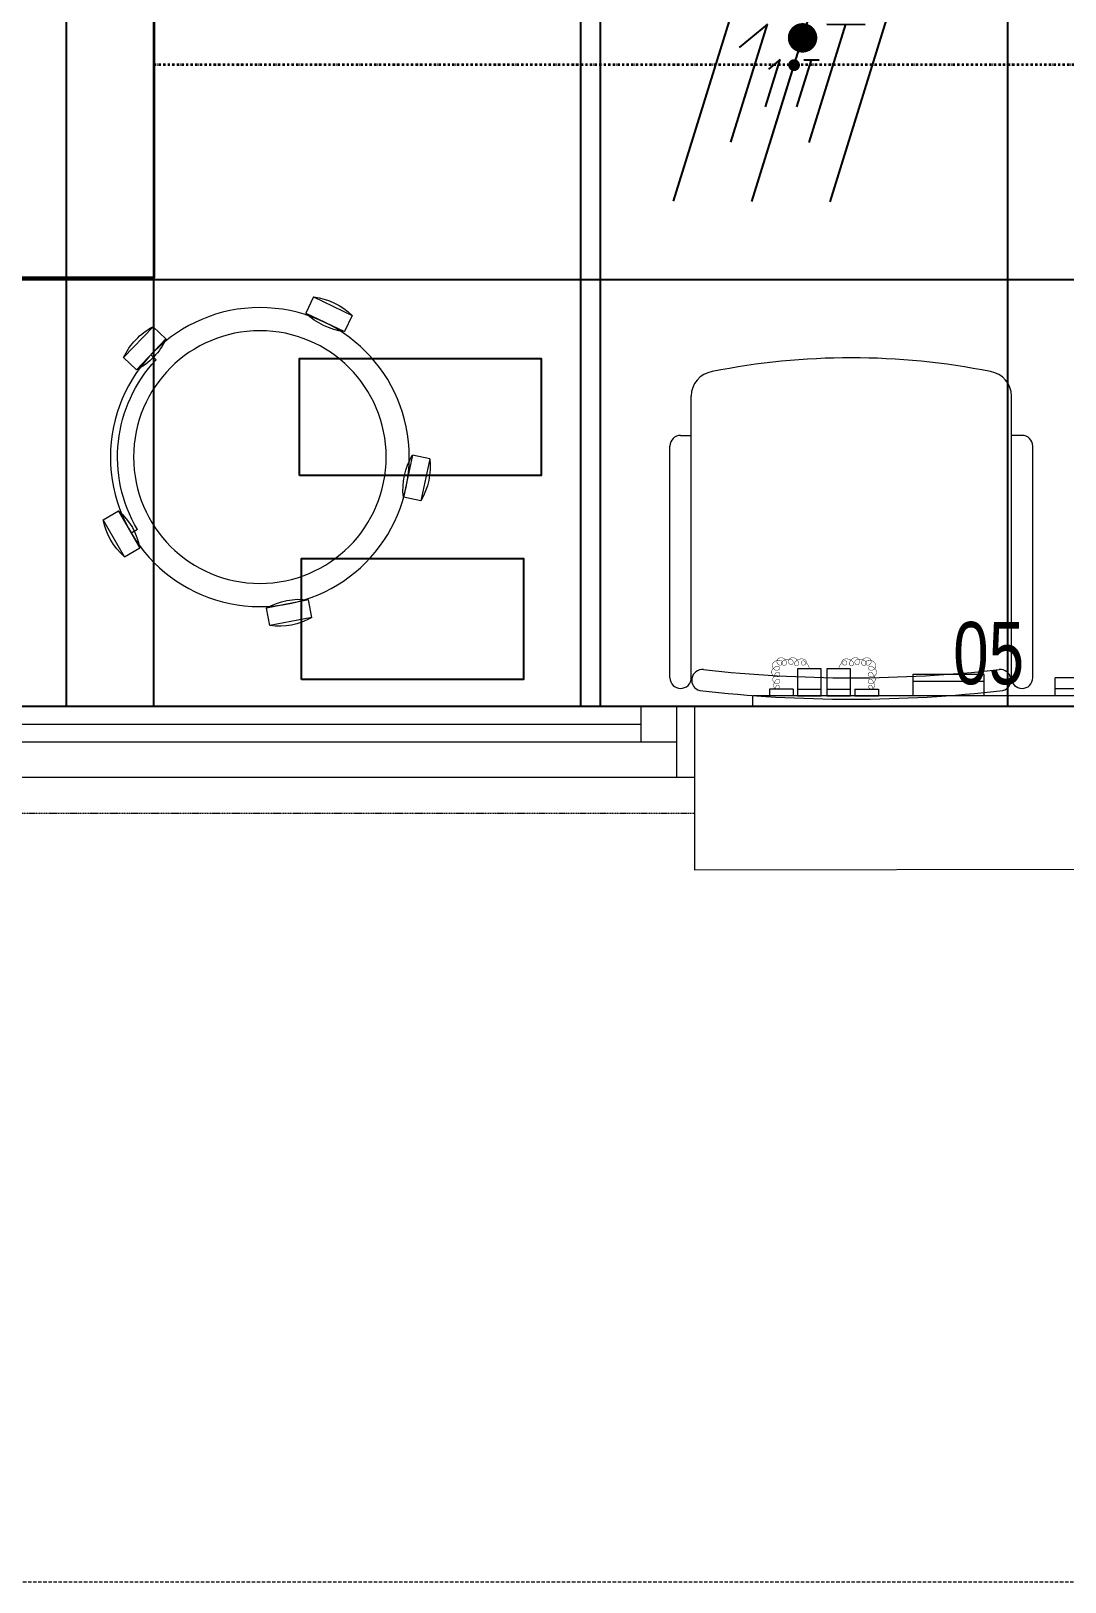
# Model space of a CAD drawing. Extents: x -12260 to 57327, y -29287 to 19916.
# Drawn here: x 45803 to 47256, y -14060 to -11881 of the extents above; entities that cross this region are included whole.
import ezdxf
from ezdxf.enums import TextEntityAlignment as Align

# ---------------------------------------------------------------- set-up
doc = ezdxf.new("R2010")
doc.units = 0
doc.header["$LTSCALE"] = 0.25
doc.linetypes.add('01-First Floor$0$HIDDEN', pattern=[9.525, 6.35, -3.175])
doc.linetypes.add('DASHDOT', pattern=[25.4, 12.7, -6.35, 0, -6.35])
for name, color, linetype, lineweight in [('01-First Floor$0$72_EGR_EQP_TAG', 142, 'Continuous', 5), ('01-First Floor$0$Aluminum', 251, 'Continuous', 5), ('01-First Floor$0$LOADING', 253, 'Continuous', 5), ('01-First Floor$0$Proj', 251, 'Continuous', 5), ('01-First Floor$0$Walls', 251, 'Continuous', 5), ('E-LITE-CIRC-NUMB', 6, 'Continuous', 25), ('E-LITE-CLNG', 150, 'Continuous', 35), ('E-LITE-CLNG-CNDT', 6, 'DASHDOT', 35), ('E-LITE-CTRL', 6, 'Continuous', 25), ('E-LITE-IDEN', 6, 'Continuous', 25), ('E-POWR-WIRE', 6, 'Continuous', 25), ('E-POWR-WIRE @ 100', 6, 'Continuous', 25), ('E-POWR-WIRE @ 20', 6, 'Continuous', 25), ('E-POWR-WIRE @ 50', 6, 'Continuous', 25)]:
    doc.layers.add(name, color=color, linetype=linetype, lineweight=lineweight)
doc.layers.add('01-First Floor$0$FALSE CEILING', color=251, linetype='Continuous')
doc.layers.add('01-First Floor$0$TME-NON MEDICAL FURNITURE', color=242, linetype='Continuous')
doc.styles.add('01-First Floor$0$X3G_ENTITY_257CFD', font='swisscl.ttf', dxfattribs={"height": 200})
doc.styles.add('DC_SIMPLEX', font='SIMPLEX.shx', dxfattribs={"width": 0.7})

# ---------------------------------------------------------------- blocks, each defined once
blk = doc.blocks.new('01-First Floor$0$GF21016-P')
at = {"layer": '01-First Floor$0$LOADING', "extrusion": (-1.24384e-09, -1.20261e-09, -1)}
for p, q in [((0.0128, 0.0179), (0.0128, 0.4136)), ((0.4628, 0.0179), (0.4628, 0.4136)), ((-0.0022, 0.3585), (0.0128, 0.3585)), ((0.4778, 0.3585), (0.4628, 0.3585)), ((-0.0172, 0.0179), (-0.0172, 0.3435)), ((0.4928, 0.0179), (0.4928, 0.3435)), ((0.4778, 0.0029), (0.4778, 0.0029))]:
    blk.add_line(p, q, dxfattribs=at)
for centre, radius, start, end in [((-0.2378, -0.5362), 1.0036, 78.7568, 101.2432), ((-0.0478, 0.4136), 0.035, 0, 80.6557), ((-0.4278, 0.4136), 0.035, 99.3443, 180), ((0.0022, 0.3435), 0.015, 0, 90), ((-0.4778, 0.3435), 0.015, 90, 180), ((-0.0284, 0.0145), 0.015, 284.3864, 95.5209), ((-0.2378, 1.8928), 1.8749, 263.6341, 276.3659), ((-0.4471, 0.0145), 0.015, 84.4791, 255.6136), ((0.0022, 0.0179), 0.015, 270, 0), ((0.0022, 0.0179), 0.015, 180, 270), ((-0.2378, 1.8734), 1.8855, 263.5119, 276.4881), ((-0.4778, 0.0179), 0.015, 270, 0), ((-0.4778, 0.0179), 0.015, 180, 270)]:
    blk.add_arc(centre, radius, start, end, dxfattribs=at)
blk = doc.blocks.new('01-First Floor$0$HF10037B-P')
at = {"layer": '01-First Floor$0$LOADING'}
for p, q in [((0.2459, 0.134), (0.1859, 0.134)), ((0.1859, 0.134), (0.1859, 0.109)), ((0.2459, 0.134), (0.2459, 0.109)), ((0.2459, 0.109), (0.1859, 0.109)), ((0, 0), (-0.0142, -0.0583)), ((0, 0), (0.0243, -0.0059)), ((0.0243, -0.0059), (0.01, -0.0642)), ((0.4071, -0.0094), (0.431, -0.0018)), ((0.4071, -0.0094), (0.4255, -0.0665)), ((0.431, -0.0018), (0.4493, -0.0589)), ((0.4069, -0.0417), (0.4165, -0.0387)), ((-0.0142, -0.0583), (0.01, -0.0642)), ((0.4255, -0.0665), (0.4493, -0.0589)), ((0.0524, -0.2725), (0.0674, -0.2525)), ((0.0674, -0.2525), (0.1154, -0.2885)), ((0.3125, -0.2897), (0.362, -0.2558)), ((0.3761, -0.2764), (0.362, -0.2558)), ((0.0524, -0.2725), (0.1004, -0.3085)), ((0.3266, -0.3103), (0.3761, -0.2764)), ((0.3267, -0.268), (0.3323, -0.2763)), ((0.1004, -0.3085), (0.1154, -0.2885)), ((0.3266, -0.3103), (0.3125, -0.2897))]:
    blk.add_line(p, q, dxfattribs=at)
for radius in [0.21, 0.1775]:
    blk.add_circle((0.2161, -0.1014), radius, dxfattribs=at)
for centre, radius, start, end in [((0.2159, 0.0465), 0.0925, 71.0754, 108.9246), ((0.2159, 0.1965), 0.0925, 251.0754, 288.9246), ((0.0779, -0.0499), 0.0925, 147.3419, 185.1912), ((-0.0678, -0.0143), 0.0925, 327.3419, 5.1912), ((0.4996, -0.0113), 0.0925, 178.8412, 216.6904), ((0.3568, -0.057), 0.0925, 358.8412, 36.6904), ((0.2161, -0.1014), 0.2, 303.6037, 17.3657), ((0.0389, -0.3404), 0.0925, 34.1875, 72.0368), ((0.3867, -0.3449), 0.0925, 105.5121, 143.3614), ((0.1289, -0.2205), 0.0925, 214.1875, 252.0368), ((0.3019, -0.2212), 0.0925, 285.5121, 323.3614)]:
    blk.add_arc(centre, radius, start, end, dxfattribs=at)
blk = doc.blocks.new('01-First Floor$0$ME19011A-P')
for p, q in [((-0.425, 0), (0.425, 0)), ((-0.425, 0), (-0.425, -0.015)), ((0.425, 0), (0.425, -0.015)), ((-0.425, -0.015), (0.425, -0.015)), ((-0.3675, -0.0198), (-0.2325, -0.0198)), ((-0.3675, -0.0198), (-0.3675, -0.0399)), ((-0.36, -0.015), (-0.36, -0.0198)), ((-0.24, -0.015), (-0.24, -0.0198)), ((-0.2325, -0.0198), (-0.2325, -0.0399)), ((-0.15, -0.015), (-0.15, -0.04)), ((0, -0.015), (0, -0.04)), ((0.1, -0.015), (0.1, -0.045)), ((0.2, -0.045), (0.2, -0.015)), ((0.2818, -0.015), (0.2484, -0.015)), ((0.2484, -0.0243), (0.2484, -0.015)), ((0.2818, -0.0243), (0.2818, -0.015)), ((0.3211, -0.015), (0.2877, -0.015)), ((0.2877, -0.015), (0.2877, -0.0531)), ((0.3211, -0.0531), (0.3211, -0.015)), ((0.3623, -0.015), (0.3289, -0.015)), ((0.3289, -0.015), (0.3289, -0.0531)), ((0.3623, -0.0531), (0.3623, -0.015)), ((0.3682, -0.0243), (0.3682, -0.015)), ((0.3682, -0.015), (0.4016, -0.015)), ((0.4016, -0.0243), (0.4016, -0.015)), ((-0.3675, -0.0399), (-0.2325, -0.0399)), ((-0.15, -0.025), (0, -0.025)), ((-0.15, -0.04), (-0.1187, -0.04)), ((-0.0887, -0.04), (-0.0637, -0.04)), ((-0.0606, -0.0371), (-0.0787, -0.0432)), ((-0.0787, -0.0432), (-0.077, -0.0497)), ((-0.0402, -0.0312), (-0.0496, -0.0337)), ((-0.047, -0.0434), (-0.0376, -0.0409)), ((-0.0376, -0.0409), (-0.0402, -0.0312)), ((-0.0379, -0.04), (0, -0.04)), ((0.1, -0.035), (0.2, -0.035)), ((0.2818, -0.0243), (0.2484, -0.0243)), ((0.3211, -0.0243), (0.2877, -0.0243)), ((0.3623, -0.0243), (0.3289, -0.0243)), ((0.3682, -0.0243), (0.4016, -0.0243)), ((-0.0582, -0.046), (-0.077, -0.0497)), ((0.1, -0.045), (0.2, -0.045)), ((0.2877, -0.0531), (0.3211, -0.0531)), ((0.3289, -0.0531), (0.3623, -0.0531))]:
    blk.add_line(p, q)
blk.add_lwpolyline([(-0.1187, -0.0482), (-0.0887, -0.0482), (-0.0887, -0.0382), (-0.1187, -0.0382)], close=True)
at = {"color": 8, "const_width": 0.000601}
for points in [[(0.3044, -0.0531, -0.184574), (0.2977, -0.0636, -1.44364), (0.2961, -0.0581, -0.837915), (0.2969, -0.0664, -0.30536), (0.2839, -0.062, -1.584726), (0.2894, -0.0609, -0.253153), (0.2827, -0.0684, -0.874198), (0.2775, -0.0585, -0.915253), (0.2791, -0.0658, -0.223821), (0.2683, -0.0644, -1.703343), (0.272, -0.0597, -0.588962), (0.2621, -0.068, -0.717795), (0.2625, -0.0581, -0.983104), (0.2645, -0.0644, -0.326362), (0.2534, -0.0609, -0.758716), (0.2609, -0.0514, -0.906186), (0.2593, -0.0565, -0.189488), (0.2526, -0.0522, -0.7948), (0.2613, -0.0423, -1.223996), (0.2574, -0.047, -0.072149), (0.2534, -0.0403, -0.645886), (0.2609, -0.0324, -1.366917), (0.2574, -0.0371, -0.078415), (0.2542, -0.0308, -0.723006), (0.2613, -0.0256, -1.105484), (0.2582, -0.0292, -0.221197), (0.2566, -0.0243, -0.221197)], [(0.3456, -0.0531, 0.184574), (0.3523, -0.0636, 1.44364), (0.3539, -0.0581, 0.837915), (0.3531, -0.0664, 0.30536), (0.3661, -0.062, 1.584726), (0.3606, -0.0609, 0.253153), (0.3673, -0.0684, 0.874198), (0.3725, -0.0585, 0.915253), (0.3709, -0.0658, 0.223821), (0.3817, -0.0644, 1.703343), (0.378, -0.0597, 0.588962), (0.3879, -0.068, 0.717795), (0.3875, -0.0581, 0.983104), (0.3855, -0.0644, 0.326362), (0.3966, -0.0609, 0.758716), (0.3891, -0.0514, 0.906186), (0.3907, -0.0565, 0.189488), (0.3974, -0.0522, 0.7948), (0.3887, -0.0423, 1.223996), (0.3926, -0.047, 0.072149), (0.3966, -0.0403, 0.645886), (0.3891, -0.0324, 1.366917), (0.3926, -0.0371, 0.078415), (0.3958, -0.0308, 0.723006), (0.3887, -0.0256, 1.105484), (0.3918, -0.0292, 0.221197), (0.3934, -0.0243, 0.221197)]]:
    blk.add_lwpolyline(points, format="xyb", dxfattribs=at)
blk.add_circle((-0.0537, -0.04), 0.0075)
for centre, radius, start, end in [((-0.1037, -0.04), 0.01, 10.4593, 169.5407), ((-0.1037, -0.04), 0.0075, 14.0075, 165.9925), ((-0.0537, -0.04), 0.01, 45, 180)]:
    blk.add_arc(centre, radius, start, end)
blk = doc.blocks.new('01-First Floor$0$M.44.57.64')
at = {"layer": '01-First Floor$0$LOADING', "xscale": 1000.000000000002, "yscale": 1000.000000000002, "zscale": 1000.000000000002, "rotation": 225.9999036123427}
blk.add_blockref('01-First Floor$0$ME19011A-P', (-80806.9, 16720.7), dxfattribs=at)
blk = doc.blocks.new('01-First Floor')
at = {"layer": '01-First Floor$0$Aluminum'}
for p, q in [((46736, -12830), (45236, -12830)), ((46661, -12880), (46661, -12830)), ((46711, -12930), (46711, -12830)), ((45311, -12855), (46661, -12855)), ((46711, -12880), (45261, -12880)), ((46736, -12930), (45236, -12930))]:
    blk.add_line(p, q, dxfattribs=at)
at = {"layer": '01-First Floor$0$FALSE CEILING', "linetype": 'Continuous'}
for p, q in [((45976, -12830), (45976, -9540)), ((46576, -12830), (46576, -9540)), ((47176, -12830), (47176, -9540)), ((44776, -12230), (48976, -12230))]:
    blk.add_line(p, q, dxfattribs=at)
at = {"layer": '01-First Floor$0$FALSE CEILING'}
blk.add_lwpolyline([(44776, -9540), (48976, -9540), (48976, -12830), (44776, -12830)], close=True, dxfattribs=at)
at = {"layer": '01-First Floor$0$FALSE CEILING', "elevation": -0.1}
for points in [[(45853.3, -11330), (46603.3, -11330), (46603.3, -12830), (45853.3, -12830)], [(46180.9, -12505.3), (46180.9, -12340.9), (46520.5, -12340.9), (46520.5, -12505.3)], [(46183.6, -12792.2), (46183.6, -12622.3), (46495.4, -12622.3), (46495.4, -12792.2)]]:
    blk.add_lwpolyline(points, close=True, dxfattribs=at)
at = {"layer": '01-First Floor$0$LOADING', "elevation": -0.1}
blk.add_lwpolyline([(45853.3, -11330), (46603.3, -11330), (46603.3, -12830), (45853.3, -12830)], close=True, dxfattribs=at)
at = {"layer": '01-First Floor$0$Proj', "linetype": '01-First Floor$0$HIDDEN'}
blk.add_line((45236, -12980), (46736, -12980), dxfattribs=at)
at = {"layer": '01-First Floor$0$Proj', "linetype": '01-First Floor$0$HIDDEN', "ltscale": 3}
blk.add_lwpolyline([(48606, 9840), (-2814, 9840), (-2814, -14060), (48606, -14060)], dxfattribs=at)
blk.add_lwpolyline([(48606, 9840), (-2814, 9840), (-2814, -14060), (48606, -14060)], dxfattribs=at)
at = {"layer": '01-First Floor$0$Walls'}
for p, q in [((46736, -12830), (46736, -13060)), ((46736, -12830), (47768.2, -12830, 0)), ((47768.2, -13058.4, 0), (46736, -13060))]:
    blk.add_line(p, q, dxfattribs=at)
at = {"layer": '01-First Floor$0$LOADING', "extrusion": (-2.75759e-10, 1.16581e-09, -1), "xscale": 999.9999999999997, "yscale": 999.9999999999997, "zscale": 999.9999999999997, "rotation": 25.78131253592628}
blk.add_blockref('01-First Floor$0$HF10037B-P', (-46363.7, -12482.3, 0.1), dxfattribs=at)
at = {"layer": '01-First Floor$0$LOADING', "rotation": 314.0000963876573}
blk.add_blockref('01-First Floor$0$M.44.57.64', (91348.3, -82572.7, -0.1), dxfattribs=at)
at = {"layer": '01-First Floor$0$TME-NON MEDICAL FURNITURE', "color": 1, "extrusion": (-4.75185e-05, -1.86519e-05, 1), "xscale": -1000.000000000005, "yscale": 1000.000000000005, "zscale": -1000.000000000005, "rotation": 2.504676066550359e-05}
blk.add_blockref('01-First Floor$0$GF21016-P', (47194, -12807.6, -2.1), dxfattribs=at)
at = {"layer": '01-First Floor$0$72_EGR_EQP_TAG', "insert": (47149.2, -12711.3, -0.1), "char_height": 87.47, "attachment_point": 2, "style": '01-First Floor$0$X3G_ENTITY_257CFD'}
blk.add_mtext('05', dxfattribs=at)
blk = doc.blocks.new('*U25')
blk.add_lwpolyline([(-300, 300), (-300, -300), (300, -300), (300, 300)], close=True)
blk.add_circle((0, 0), 45)
at = {"layer": 'E-LITE-CIRC-NUMB', "style": 'DC_SIMPLEX', "width": 0.7, "flags": 8}
blk.add_attdef('CIRCUIT', text='', height=200, rotation=0, dxfattribs=at).set_placement((-473.9, 300), align=Align.RIGHT)
at = {"layer": 'E-LITE-CTRL', "style": 'DC_SIMPLEX', "width": 0.7, "flags": 8}
blk.add_attdef('CONTROL', (1118.9, -935), '', height=200, rotation=360, dxfattribs=at)
at = {"layer": 'E-LITE-IDEN', "style": 'DC_SIMPLEX', "width": 0.7, "flags": 8}
blk.add_attdef('TYPE', (460.4, 457.6), '', height=200, rotation=360, dxfattribs=at)
blk = doc.blocks.new('*U40')
for p, q in [((-1.617, -1.658), (-0.587, 1.663)), ((-0.587, 1.663), (-1.389, 1.004)), ((-0.515, -1.66), (0.515, 1.66)), ((0.587, -1.663), (1.617, 1.658)), ((1.078, 1.659), (2.157, 1.657))]:
    blk.add_line(p, q)
at = {"const_width": 0.414}
blk.add_lwpolyline([(0.19, 1.278, 1), (0.604, 1.277, 1)], format="xyb", close=True, dxfattribs=at)
blk = doc.blocks.new('*U743')
at = {"layer": 'E-POWR-WIRE @ 100', "xscale": 100, "yscale": 100, "zscale": 100}
blk.add_blockref('*U40', (46867.8, -11954.5, -0.1), dxfattribs=at)
at = {"layer": 'E-POWR-WIRE @ 20', "xscale": 20, "yscale": 20, "zscale": 20}
blk.add_blockref('*U40', (46867.8, -11954.5, -0.1), dxfattribs=at)
at = {"layer": 'E-POWR-WIRE @ 50', "xscale": 50, "yscale": 50, "zscale": 50}
blk.add_blockref('*U40', (46867.8, -11954.5, -0.1), dxfattribs=at)

msp = doc.modelspace()

# ---------------------------------------------------------------- linework, layer by layer
at = {"layer": 'E-LITE-CLNG-CNDT', "elevation": -0.1}
msp.add_lwpolyline([(45976.1, -11927.9), (47776.1, -11927.9)], dxfattribs=at)

# ---------------------------------------------------------------- block references
at = {"layer": 'E-LITE-CLNG'}
ref = msp.add_blockref('*U25', (45676.1, -11927.9, -0.1), dxfattribs=dict(at, xscale=-1))
ref.add_attrib('TYPE', 'LD1', (46069.6, -11623.4, -0.1), dxfattribs={"layer": 'E-LITE-IDEN', "height": 200, "rotation": 0, "style": 'DC_SIMPLEX', "width": 0.7, "flags": 8})
at = {"layer": 'E-LITE-CLNG-CNDT'}
msp.add_blockref('01-First Floor', (0, 0), dxfattribs=at)
at = {"layer": 'E-POWR-WIRE'}
msp.add_blockref('*U743', (0, 0), dxfattribs=at)

doc.saveas('drawing.dxf')
